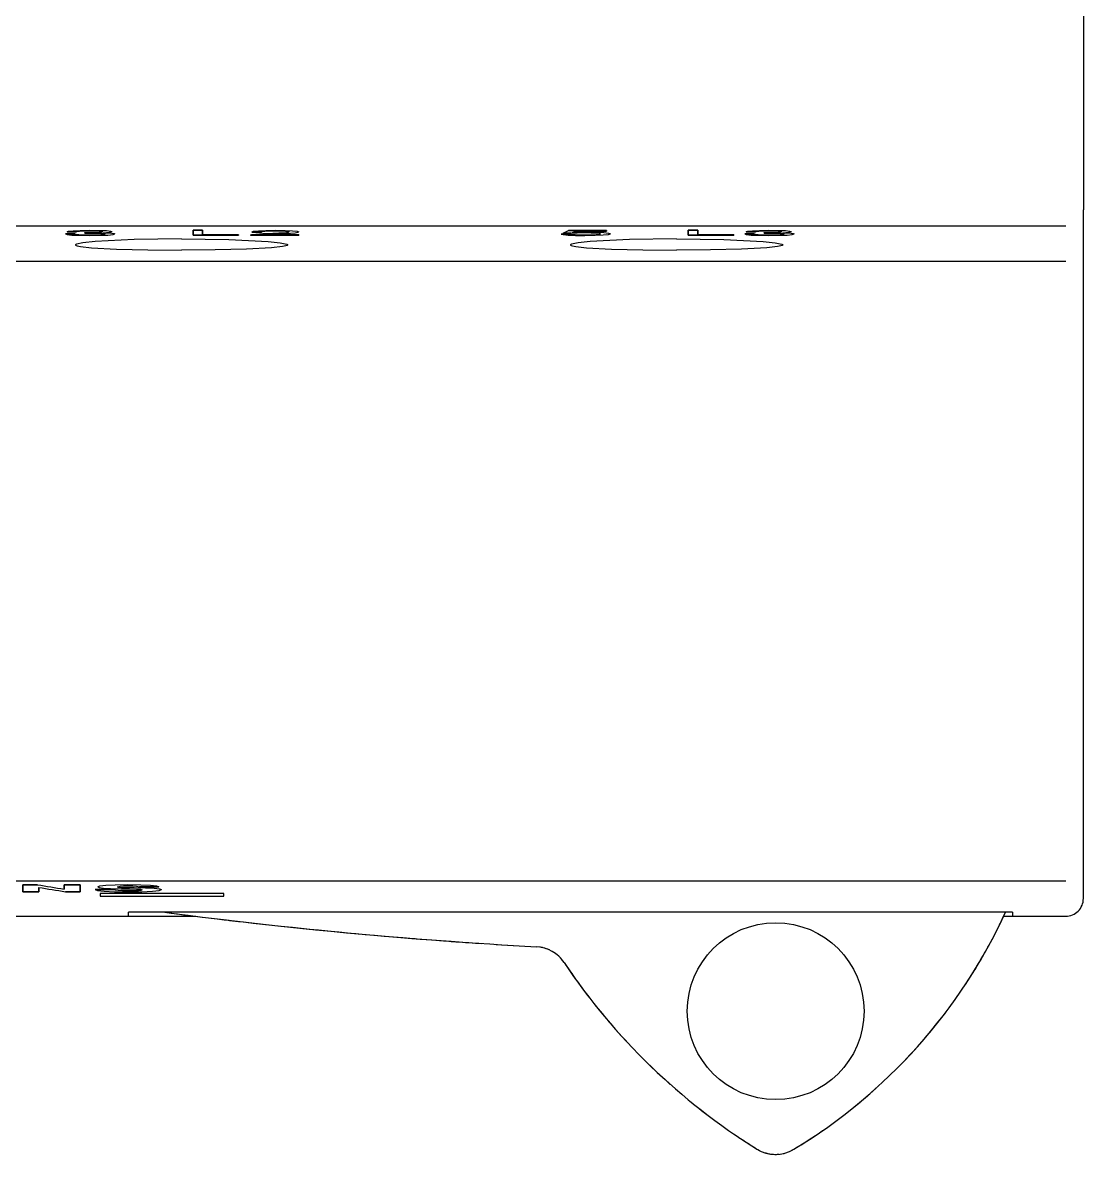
# Model space of a CAD drawing. Extents: x 72 to 370, y -12 to 333.
# Drawn here: x 202.51 to 232.5, y -11.68 to 20.3 of the extents above; entities that cross this region are included whole.
import ezdxf

# ---------------------------------------------------------------- set-up
doc = ezdxf.new("R2010")
doc.units = 0
doc.layers.get('0').update_dxf_attribs({"linetype": 'CONTINUOUS'})

msp = doc.modelspace()

# ---------------------------------------------------------------- linework, layer by layer
at = {"color": 7, "ltscale": 0.150931}
msp.add_line((232.5, 21.047958), (232.5, 15.010712), dxfattribs=at)
at = {"color": 7, "ltscale": 0.023927}
msp.add_line((232.5, 14.053627), (232.5, 15.010712), dxfattribs=at)
at = {"color": 7}
for p, q in [((232, 14.547638), (188, 14.547638)), ((232, 13.547604), (188, 13.547604)), ((188, -3.952446), (232, -3.952446)), ((230.5, -4.84111), (205.5, -4.84111))]:
    msp.add_line(p, q, dxfattribs=at)
at = {"color": 7, "ltscale": 0.001183}
msp.add_line((203.76474, 14.386208), (203.807953, 14.405533), dxfattribs=at)
msp.add_line((203.76474, 14.386208), (203.807953, 14.405533), dxfattribs=at)
at = {"color": 7, "ltscale": 0.003263}
msp.add_line((203.807953, 14.405533), (203.937653, 14.420216), dxfattribs=at)
msp.add_line((203.807953, 14.405533), (203.937653, 14.420216), dxfattribs=at)
at = {"color": 7, "ltscale": 0.004977}
for p, q in [((203.937653, 14.420216), (204.136505, 14.429512)), ((203.937653, 14.420216), (204.136505, 14.429512)), ((223.142242, 14.420216), (223.341095, 14.429512)), ((223.142242, 14.420216), (223.341095, 14.429512))]:
    msp.add_line(p, q, dxfattribs=at)
at = {"color": 7, "ltscale": 0.000665}
msp.add_line((204.02121, 14.384762), (204.044281, 14.398026), dxfattribs=at)
msp.add_line((204.02121, 14.384762), (204.044281, 14.398026), dxfattribs=at)
at = {"color": 7, "ltscale": 0.001889}
for p, q in [((204.044281, 14.398026), (204.119232, 14.407619)), ((204.044281, 14.398026), (204.119232, 14.407619)), ((223.248871, 14.398026), (223.323822, 14.407619)), ((223.248871, 14.398026), (223.323822, 14.407619))]:
    msp.add_line(p, q, dxfattribs=at)
at = {"color": 7, "ltscale": 0.003029}
for p, q in [((204.119232, 14.407619), (204.240265, 14.413486)), ((204.119232, 14.407619), (204.240265, 14.413486)), ((223.323822, 14.407619), (223.444855, 14.413486)), ((223.323822, 14.407619), (223.444855, 14.413486))]:
    msp.add_line(p, q, dxfattribs=at)
at = {"color": 7, "ltscale": 0.006484}
msp.add_line((204.136505, 14.429512), (204.395844, 14.432903), dxfattribs=at)
msp.add_line((204.136505, 14.429512), (204.395844, 14.432903), dxfattribs=at)
at = {"color": 7, "ltscale": 0.00425}
msp.add_line((204.240265, 14.413486), (204.410248, 14.415588), dxfattribs=at)
msp.add_line((204.240265, 14.413486), (204.410248, 14.415588), dxfattribs=at)
at = {"color": 7, "ltscale": 0.006917}
msp.add_line((204.395844, 14.432903), (204.672516, 14.430149), dxfattribs=at)
msp.add_line((204.395844, 14.432903), (204.672516, 14.430149), dxfattribs=at)
at = {"color": 7, "ltscale": 0.003748}
msp.add_line((204.410248, 14.415588), (204.56015, 14.41391), dxfattribs=at)
msp.add_line((204.410248, 14.415588), (204.56015, 14.41391), dxfattribs=at)
at = {"color": 7, "ltscale": 0.00274}
for p, q in [((204.56015, 14.41391), (204.669647, 14.409504)), ((204.56015, 14.41391), (204.669647, 14.409504)), ((223.76474, 14.413906), (223.874237, 14.409504)), ((223.76474, 14.413906), (223.874237, 14.409504))]:
    msp.add_line(p, q, dxfattribs=at)
at = {"color": 7, "ltscale": 0.001667}
for p, q in [((204.669647, 14.409504), (204.735931, 14.402397)), ((204.669647, 14.409504), (204.735931, 14.402397)), ((223.874237, 14.409504), (223.940521, 14.402397)), ((223.874237, 14.409504), (223.940521, 14.402397))]:
    msp.add_line(p, q, dxfattribs=at)
at = {"color": 7, "ltscale": 0.005047}
msp.add_line((204.672516, 14.430149), (204.874237, 14.422325), dxfattribs=at)
msp.add_line((204.672516, 14.430149), (204.874237, 14.422325), dxfattribs=at)
at = {"color": 7, "ltscale": 0.000691}
for p, q in [((204.735931, 14.402397), (204.761871, 14.392834)), ((204.735931, 14.402397), (204.761871, 14.392834)), ((223.940521, 14.402397), (223.966461, 14.392834)), ((223.940521, 14.402397), (223.966461, 14.392834))]:
    msp.add_line(p, q, dxfattribs=at)
at = {"color": 7, "ltscale": 0.000696}
for p, q in [((204.735931, 14.382698), (204.761871, 14.392834)), ((204.735931, 14.382698), (204.761871, 14.392834)), ((223.940521, 14.382698), (223.966461, 14.392834)), ((223.940521, 14.382698), (223.966461, 14.392834))]:
    msp.add_line(p, q, dxfattribs=at)
at = {"color": 7, "ltscale": 0.003115}
msp.add_line((204.874237, 14.422325), (204.998199, 14.409924), dxfattribs=at)
msp.add_line((204.874237, 14.422325), (204.998199, 14.409924), dxfattribs=at)
at = {"color": 7, "ltscale": 0.001716}
for p, q in [((204.975128, 14.375908), (205.041412, 14.393661)), ((204.975128, 14.375908), (205.041412, 14.393661)), ((224.179718, 14.375908), (224.246002, 14.393661)), ((224.179718, 14.375908), (224.246002, 14.393661))]:
    msp.add_line(p, q, dxfattribs=at)
at = {"color": 7, "ltscale": 0.001154}
for p, q in [((204.998199, 14.409924), (205.041412, 14.393661)), ((204.998199, 14.409924), (205.041412, 14.393661)), ((224.202789, 14.409924), (224.246002, 14.393661)), ((224.202789, 14.409924), (224.246002, 14.393661))]:
    msp.add_line(p, q, dxfattribs=at)
at = {"color": 7, "ltscale": 0.006628}
for p, q in [((207.594696, 14.431843), (207.329559, 14.431843)), ((207.329559, 14.431843), (207.594696, 14.431843)), ((221.594696, 14.431843), (221.329559, 14.431843)), ((221.329559, 14.431843), (221.594696, 14.431843)), ((223.188385, 14.333733), (222.923248, 14.333733)), ((222.923248, 14.333733), (223.188385, 14.333733))]:
    msp.add_line(p, q, dxfattribs=at)
at = {"color": 7, "ltscale": 0.003529}
for p, q in [((207.329559, 14.431843), (207.329559, 14.290691)), ((207.329559, 14.290691), (207.329559, 14.431843)), ((221.329559, 14.431843), (221.329559, 14.290691)), ((221.329559, 14.290691), (221.329559, 14.431843)), ((204.269073, 14.354687), (204.410248, 14.355091)), ((204.269073, 14.354687), (204.410248, 14.355091))]:
    msp.add_line(p, q, dxfattribs=at)
at = {"color": 7, "ltscale": 0.003118}
for p, q in [((207.594696, 14.307137), (207.594696, 14.431843)), ((207.594696, 14.431843), (207.594696, 14.307137)), ((221.594696, 14.307137), (221.594696, 14.431843)), ((221.594696, 14.431843), (221.594696, 14.307137))]:
    msp.add_line(p, q, dxfattribs=at)
at = {"color": 7, "ltscale": 0.001263}
msp.add_line((208.992401, 14.38311), (209.038544, 14.403652), dxfattribs=at)
msp.add_line((208.992401, 14.38311), (209.038544, 14.403652), dxfattribs=at)
at = {"color": 7, "ltscale": 0.003409}
msp.add_line((209.038544, 14.403652), (209.173981, 14.419373), dxfattribs=at)
msp.add_line((209.038544, 14.403652), (209.173981, 14.419373), dxfattribs=at)
at = {"color": 7, "ltscale": 0.005266}
msp.add_line((209.173981, 14.419373), (209.384369, 14.429302), dxfattribs=at)
msp.add_line((209.173981, 14.419373), (209.384369, 14.429302), dxfattribs=at)
at = {"color": 7, "ltscale": 0.000738}
msp.add_line((209.254669, 14.381874), (209.280609, 14.395947), dxfattribs=at)
msp.add_line((209.254669, 14.381874), (209.280609, 14.395947), dxfattribs=at)
at = {"color": 7, "ltscale": 0.001963}
msp.add_line((209.280609, 14.395947), (209.358429, 14.406368), dxfattribs=at)
msp.add_line((209.280609, 14.395947), (209.358429, 14.406368), dxfattribs=at)
at = {"color": 7, "ltscale": 0.003102}
msp.add_line((209.358429, 14.406368), (209.48233, 14.413071), dxfattribs=at)
msp.add_line((209.358429, 14.406368), (209.48233, 14.413071), dxfattribs=at)
at = {"color": 7, "ltscale": 0.006916}
for p, q in [((209.384369, 14.429302), (209.66098, 14.432903)), ((209.384369, 14.429302), (209.66098, 14.432903)), ((223.600494, 14.432903), (223.877106, 14.430149)), ((223.600494, 14.432903), (223.877106, 14.430149))]:
    msp.add_line(p, q, dxfattribs=at)
at = {"color": 7, "ltscale": 0.004107}
msp.add_line((209.48233, 14.413071), (209.646576, 14.415379), dxfattribs=at)
msp.add_line((209.48233, 14.413071), (209.646576, 14.415379), dxfattribs=at)
at = {"color": 7, "ltscale": 0.00418}
msp.add_line((209.646576, 14.415379), (209.813751, 14.41328), dxfattribs=at)
msp.add_line((209.646576, 14.415379), (209.813751, 14.41328), dxfattribs=at)
at = {"color": 7, "ltscale": 0.006701}
msp.add_line((209.66098, 14.432903), (209.928986, 14.429726), dxfattribs=at)
msp.add_line((209.66098, 14.432903), (209.928986, 14.429726), dxfattribs=at)
at = {"color": 7, "ltscale": 0.0031}
msp.add_line((209.813751, 14.41328), (209.937653, 14.408039), dxfattribs=at)
msp.add_line((209.813751, 14.41328), (209.937653, 14.408039), dxfattribs=at)
at = {"color": 7, "ltscale": 0.005193}
msp.add_line((209.928986, 14.429726), (210.136505, 14.420853), dxfattribs=at)
msp.add_line((209.928986, 14.429726), (210.136505, 14.420853), dxfattribs=at)
at = {"color": 7, "ltscale": 0.002027}
for p, q in [((209.937653, 14.408039), (210.018341, 14.399899)), ((209.937653, 14.408039), (210.018341, 14.399899)), ((204.727264, 14.348412), (204.807953, 14.340553)), ((204.727264, 14.348412), (204.807953, 14.340553)), ((223.931915, 14.348412), (224.012604, 14.340553)), ((223.931915, 14.348412), (224.012604, 14.340553))]:
    msp.add_line(p, q, dxfattribs=at)
at = {"color": 7, "ltscale": 0.000764}
for p, q in [((210.018341, 14.399899), (210.04715, 14.389725)), ((210.018341, 14.399899), (210.04715, 14.389725)), ((204.807953, 14.340553), (204.836761, 14.330334)), ((204.807953, 14.340553), (204.836761, 14.330334)), ((224.012604, 14.340553), (224.041412, 14.330334)), ((224.012604, 14.340553), (224.041412, 14.330334))]:
    msp.add_line(p, q, dxfattribs=at)
at = {"color": 7, "ltscale": 0.003404}
for p, q in [((210.136505, 14.420853), (210.271942, 14.406994)), ((210.136505, 14.420853), (210.271942, 14.406994)), ((203.76474, 14.313251), (203.900177, 14.299088)), ((203.76474, 14.313251), (203.900177, 14.299088))]:
    msp.add_line(p, q, dxfattribs=at)
at = {"color": 7, "ltscale": 0.001301}
msp.add_line((210.271942, 14.406994), (210.320953, 14.389519), dxfattribs=at)
msp.add_line((210.271942, 14.406994), (210.320953, 14.389519), dxfattribs=at)
at = {"color": 7, "ltscale": 0.004397}
msp.add_line((217.787811, 14.352455), (217.94632, 14.428665), dxfattribs=at)
msp.add_line((217.787811, 14.352455), (217.94632, 14.428665), dxfattribs=at)
at = {"color": 7, "ltscale": 0.026729}
for p, q in [((219.015472, 14.428665), (217.94632, 14.428665)), ((217.94632, 14.428665), (219.015472, 14.428665))]:
    msp.add_line(p, q, dxfattribs=at)
at = {"color": 7, "ltscale": 0.002238}
msp.add_line((218.058685, 14.372627), (218.139374, 14.411392), dxfattribs=at)
msp.add_line((218.058685, 14.372627), (218.139374, 14.411392), dxfattribs=at)
at = {"color": 7, "ltscale": 0.021902}
for p, q in [((218.139374, 14.411392), (219.015472, 14.411392)), ((219.015472, 14.411392), (218.139374, 14.411392))]:
    msp.add_line(p, q, dxfattribs=at)
at = {"color": 7, "ltscale": 0.000432}
for p, q in [((219.015472, 14.411392), (219.015472, 14.428665)), ((219.015472, 14.428665), (219.015472, 14.411392))]:
    msp.add_line(p, q, dxfattribs=at)
at = {"color": 7, "ltscale": 0.001185}
for p, q in [((222.96933, 14.386208), (223.012604, 14.405533)), ((222.96933, 14.386208), (223.012604, 14.405533)), ((223.296097, -11.545685), (223.337662, -11.568451)), ((224.244263, -11.574127), (224.286102, -11.55188))]:
    msp.add_line(p, q, dxfattribs=at)
at = {"color": 7, "ltscale": 0.003262}
msp.add_line((223.012604, 14.405533), (223.142242, 14.420216), dxfattribs=at)
msp.add_line((223.012604, 14.405533), (223.142242, 14.420216), dxfattribs=at)
at = {"color": 7, "ltscale": 0.000664}
msp.add_line((223.225861, 14.384762), (223.248871, 14.398026), dxfattribs=at)
msp.add_line((223.225861, 14.384762), (223.248871, 14.398026), dxfattribs=at)
at = {"color": 7, "ltscale": 0.006486}
msp.add_line((223.341095, 14.429512), (223.600494, 14.432903), dxfattribs=at)
msp.add_line((223.341095, 14.429512), (223.600494, 14.432903), dxfattribs=at)
at = {"color": 7, "ltscale": 0.004251}
msp.add_line((223.444855, 14.413486), (223.614899, 14.415588), dxfattribs=at)
msp.add_line((223.444855, 14.413486), (223.614899, 14.415588), dxfattribs=at)
at = {"color": 7, "ltscale": 0.003746}
msp.add_line((223.614899, 14.415588), (223.76474, 14.413906), dxfattribs=at)
msp.add_line((223.614899, 14.415588), (223.76474, 14.413906), dxfattribs=at)
at = {"color": 7, "ltscale": 0.005048}
msp.add_line((223.877106, 14.430149), (224.078888, 14.422325), dxfattribs=at)
msp.add_line((223.877106, 14.430149), (224.078888, 14.422325), dxfattribs=at)
at = {"color": 7, "ltscale": 0.003113}
msp.add_line((224.078888, 14.422325), (224.202789, 14.409924), dxfattribs=at)
msp.add_line((224.078888, 14.422325), (224.202789, 14.409924), dxfattribs=at)
at = {"color": 7, "ltscale": 0.006627}
for p, q in [((203.983734, 14.333733), (203.718658, 14.333733)), ((203.718658, 14.333733), (203.983734, 14.333733))]:
    msp.add_line(p, q, dxfattribs=at)
at = {"color": 7, "ltscale": 3.5e-05}
for p, q in [((203.718658, 14.333733), (203.718658, 14.332333)), ((203.718658, 14.332333), (203.718658, 14.333733)), ((222.923248, 14.333733), (222.923248, 14.332333)), ((222.923248, 14.332333), (222.923248, 14.333733))]:
    msp.add_line(p, q, dxfattribs=at)
at = {"color": 7, "ltscale": 0.001247}
for p, q in [((203.718658, 14.332333), (203.76474, 14.313251)), ((203.718658, 14.332333), (203.76474, 14.313251)), ((222.923248, 14.332333), (222.96933, 14.313251)), ((222.923248, 14.332333), (222.96933, 14.313251))]:
    msp.add_line(p, q, dxfattribs=at)
at = {"color": 7, "ltscale": 3.6e-05}
for p, q in [((203.76474, 14.386208), (203.76474, 14.384762)), ((203.76474, 14.384762), (203.76474, 14.386208)), ((222.96933, 14.386208), (222.96933, 14.384762)), ((222.96933, 14.384762), (222.96933, 14.386208))]:
    msp.add_line(p, q, dxfattribs=at)
at = {"color": 7, "ltscale": 0.006412}
for p, q in [((203.76474, 14.384762), (204.02121, 14.384762)), ((204.02121, 14.384762), (203.76474, 14.384762))]:
    msp.add_line(p, q, dxfattribs=at)
at = {"color": 7, "ltscale": 0.005336}
for p, q in [((203.900177, 14.299088), (204.113434, 14.290108)), ((203.900177, 14.299088), (204.113434, 14.290108)), ((223.104828, 14.299088), (223.318085, 14.290108)), ((223.104828, 14.299088), (223.318085, 14.290108))]:
    msp.add_line(p, q, dxfattribs=at)
at = {"color": 7, "ltscale": 0.000859}
msp.add_line((203.983734, 14.333733), (204.015472, 14.32058), dxfattribs=at)
msp.add_line((203.983734, 14.333733), (204.015472, 14.32058), dxfattribs=at)
at = {"color": 7, "ltscale": 0.002102}
for p, q in [((204.015472, 14.32058), (204.09903, 14.311077)), ((204.015472, 14.32058), (204.09903, 14.311077)), ((223.220062, 14.32058), (223.303619, 14.311077)), ((223.220062, 14.32058), (223.303619, 14.311077))]:
    msp.add_line(p, q, dxfattribs=at)
at = {"color": 7, "ltscale": 0.003317}
for p, q in [((204.09903, 14.311077), (204.231598, 14.305168)), ((204.09903, 14.311077), (204.231598, 14.305168)), ((204.588959, 14.304974), (204.721527, 14.310287)), ((204.588959, 14.304974), (204.721527, 14.310287)), ((223.303619, 14.311077), (223.436188, 14.305168)), ((223.303619, 14.311077), (223.436188, 14.305168)), ((223.793549, 14.304974), (223.926117, 14.310287)), ((223.793549, 14.304974), (223.926117, 14.310287))]:
    msp.add_line(p, q, dxfattribs=at)
at = {"color": 7, "ltscale": 0.007061}
for p, q in [((204.113434, 14.290108), (204.395844, 14.2868)), ((204.113434, 14.290108), (204.395844, 14.2868)), ((223.318085, 14.290108), (223.600494, 14.2868)), ((223.318085, 14.290108), (223.600494, 14.2868))]:
    msp.add_line(p, q, dxfattribs=at)
at = {"color": 7, "ltscale": 0.00454}
for p, q in [((204.231598, 14.305168), (204.413177, 14.303204)), ((204.231598, 14.305168), (204.413177, 14.303204)), ((204.410248, 14.355091), (204.591827, 14.353268)), ((204.410248, 14.355091), (204.591827, 14.353268)), ((223.436188, 14.305168), (223.617767, 14.303204)), ((223.436188, 14.305168), (223.617767, 14.303204))]:
    msp.add_line(p, q, dxfattribs=at)
at = {"color": 7, "ltscale": 0.002809}
msp.add_line((204.269073, 14.370781), (204.381439, 14.370579), dxfattribs=at)
msp.add_line((204.269073, 14.370781), (204.381439, 14.370579), dxfattribs=at)
at = {"color": 7, "ltscale": 0.000402}
for p, q in [((204.269073, 14.370781), (204.269073, 14.354687)), ((204.269073, 14.354687), (204.269073, 14.370781)), ((223.473663, 14.370781), (223.473663, 14.354687)), ((223.473663, 14.354687), (223.473663, 14.370781))]:
    msp.add_line(p, q, dxfattribs=at)
at = {"color": 7, "ltscale": 0.004108}
msp.add_line((204.381439, 14.370579), (204.545746, 14.371807), dxfattribs=at)
msp.add_line((204.381439, 14.370579), (204.545746, 14.371807), dxfattribs=at)
at = {"color": 7, "ltscale": 0.007494}
msp.add_line((204.395844, 14.2868), (204.695587, 14.290108), dxfattribs=at)
msp.add_line((204.395844, 14.2868), (204.695587, 14.290108), dxfattribs=at)
at = {"color": 7, "ltscale": 0.004395}
for p, q in [((204.413177, 14.303204), (204.588959, 14.304974)), ((204.413177, 14.303204), (204.588959, 14.304974)), ((223.617767, 14.303204), (223.793549, 14.304974)), ((223.617767, 14.303204), (223.793549, 14.304974))]:
    msp.add_line(p, q, dxfattribs=at)
at = {"color": 7, "ltscale": 0.003028}
for p, q in [((204.545746, 14.371807), (204.666779, 14.375908)), ((204.545746, 14.371807), (204.666779, 14.375908)), ((223.750336, 14.371807), (223.871368, 14.375908)), ((223.750336, 14.371807), (223.871368, 14.375908))]:
    msp.add_line(p, q, dxfattribs=at)
at = {"color": 7, "ltscale": 0.003388}
msp.add_line((204.591827, 14.353268), (204.727264, 14.348412), dxfattribs=at)
msp.add_line((204.591827, 14.353268), (204.727264, 14.348412), dxfattribs=at)
at = {"color": 7, "ltscale": 0.001737}
for p, q in [((204.666779, 14.375908), (204.735931, 14.382698)), ((204.666779, 14.375908), (204.735931, 14.382698)), ((223.871368, 14.375908), (223.940521, 14.382698)), ((223.871368, 14.375908), (223.940521, 14.382698))]:
    msp.add_line(p, q, dxfattribs=at)
at = {"color": 7, "ltscale": 0.005624}
for p, q in [((204.695587, 14.290108), (204.92038, 14.298695)), ((204.695587, 14.290108), (204.92038, 14.298695)), ((223.900177, 14.290108), (224.124969, 14.298695)), ((223.900177, 14.290108), (224.124969, 14.298695))]:
    msp.add_line(p, q, dxfattribs=at)
at = {"color": 7, "ltscale": 0.0021}
for p, q in [((204.721527, 14.310287), (204.805084, 14.318794)), ((204.721527, 14.310287), (204.805084, 14.318794)), ((223.926117, 14.310287), (224.009674, 14.31879)), ((223.926117, 14.310287), (224.009674, 14.31879))]:
    msp.add_line(p, q, dxfattribs=at)
at = {"color": 7, "ltscale": 0.004691}
for p, q in [((204.787811, 14.364857), (204.975128, 14.375908)), ((204.787811, 14.364857), (204.975128, 14.375908)), ((223.992401, 14.364857), (224.179718, 14.375908)), ((223.992401, 14.364857), (224.179718, 14.375908))]:
    msp.add_line(p, q, dxfattribs=at)
at = {"color": 7, "ltscale": 0.00346}
for p, q in [((204.787811, 14.364857), (204.926117, 14.359356)), ((204.787811, 14.364857), (204.926117, 14.359356)), ((223.992401, 14.364857), (224.130707, 14.359356)), ((223.992401, 14.364857), (224.130707, 14.359356))]:
    msp.add_line(p, q, dxfattribs=at)
at = {"color": 7, "ltscale": 0.000843}
msp.add_line((204.805084, 14.318794), (204.836761, 14.330334), dxfattribs=at)
msp.add_line((204.805084, 14.318794), (204.836761, 14.330334), dxfattribs=at)
at = {"color": 7, "ltscale": 0.003619}
for p, q in [((204.92038, 14.298695), (205.064484, 14.312458)), ((204.92038, 14.298695), (205.064484, 14.312458)), ((224.124969, 14.298695), (224.269073, 14.312458)), ((224.124969, 14.298695), (224.269073, 14.312458))]:
    msp.add_line(p, q, dxfattribs=at)
at = {"color": 7, "ltscale": 0.002601}
for p, q in [((204.926117, 14.359356), (205.029877, 14.351849)), ((204.926117, 14.359356), (205.029877, 14.351849)), ((209.295013, 14.316811), (209.398773, 14.324551)), ((209.295013, 14.316811), (209.398773, 14.324551)), ((224.130707, 14.359356), (224.234467, 14.351849)), ((224.130707, 14.359356), (224.234467, 14.351849))]:
    msp.add_line(p, q, dxfattribs=at)
at = {"color": 7, "ltscale": 0.001604}
for p, q in [((205.029877, 14.351849), (205.093292, 14.342163)), ((205.029877, 14.351849), (205.093292, 14.342163)), ((224.234467, 14.351849), (224.297882, 14.342163)), ((224.234467, 14.351849), (224.297882, 14.342163))]:
    msp.add_line(p, q, dxfattribs=at)
at = {"color": 7, "ltscale": 0.00137}
msp.add_line((205.064484, 14.312458), (205.116302, 14.330334), dxfattribs=at)
msp.add_line((205.064484, 14.312458), (205.116302, 14.330334), dxfattribs=at)
at = {"color": 7, "ltscale": 0.000647}
msp.add_line((205.093292, 14.342163), (205.116302, 14.330334), dxfattribs=at)
msp.add_line((205.093292, 14.342163), (205.116302, 14.330334), dxfattribs=at)
at = {"color": 7, "ltscale": 0.032133}
for p, q in [((207.329559, 14.290691), (208.614899, 14.290691)), ((208.614899, 14.290691), (207.329559, 14.290691)), ((221.329559, 14.290691), (222.614899, 14.290691)), ((222.614899, 14.290691), (221.329559, 14.290691))]:
    msp.add_line(p, q, dxfattribs=at)
at = {"color": 7, "ltscale": 0.025505}
for p, q in [((208.614899, 14.307137), (207.594696, 14.307137)), ((207.594696, 14.307137), (208.614899, 14.307137)), ((222.614899, 14.307137), (221.594696, 14.307137)), ((221.594696, 14.307137), (222.614899, 14.307137))]:
    msp.add_line(p, q, dxfattribs=at)
at = {"color": 7, "ltscale": 0.000411}
for p, q in [((208.614899, 14.290691), (208.614899, 14.307137)), ((208.614899, 14.307137), (208.614899, 14.290691)), ((222.614899, 14.290691), (222.614899, 14.307137)), ((222.614899, 14.307137), (222.614899, 14.290691))]:
    msp.add_line(p, q, dxfattribs=at)
at = {"color": 7, "ltscale": 0.001058}
msp.add_line((208.94632, 14.291275), (208.983734, 14.311077), dxfattribs=at)
msp.add_line((208.94632, 14.291275), (208.983734, 14.311077), dxfattribs=at)
at = {"color": 7, "ltscale": 0.034366}
for p, q in [((208.94632, 14.290691), (210.320953, 14.290691)), ((210.320953, 14.290691), (208.94632, 14.290691))]:
    msp.add_line(p, q, dxfattribs=at)
at = {"color": 7, "ltscale": 0.002981}
msp.add_line((208.983734, 14.311077), (209.101898, 14.326942), dxfattribs=at)
msp.add_line((208.983734, 14.311077), (209.101898, 14.326942), dxfattribs=at)
at = {"color": 7, "ltscale": 7.2e-05}
for p, q in [((208.992401, 14.38311), (208.992401, 14.380226)), ((208.992401, 14.380226), (208.992401, 14.38311))]:
    msp.add_line(p, q, dxfattribs=at)
at = {"color": 7, "ltscale": 0.006557}
for p, q in [((208.992401, 14.380226), (209.254669, 14.380226)), ((209.254669, 14.380226), (208.992401, 14.380226))]:
    msp.add_line(p, q, dxfattribs=at)
at = {"color": 7, "ltscale": 0.004982}
msp.add_line((209.101898, 14.326942), (209.300751, 14.340153), dxfattribs=at)
msp.add_line((209.101898, 14.326942), (209.300751, 14.340153), dxfattribs=at)
at = {"color": 7, "ltscale": 0.001531}
msp.add_line((209.234467, 14.307529), (209.295013, 14.316811), dxfattribs=at)
msp.add_line((209.234467, 14.307529), (209.295013, 14.316811), dxfattribs=at)
at = {"color": 7, "ltscale": 0.027162}
for p, q in [((210.320953, 14.307529), (209.234467, 14.307529)), ((209.234467, 14.307529), (210.320953, 14.307529))]:
    msp.add_line(p, q, dxfattribs=at)
at = {"color": 7, "ltscale": 4.1e-05}
for p, q in [((209.254669, 14.380226), (209.254669, 14.381874)), ((209.254669, 14.381874), (209.254669, 14.380226))]:
    msp.add_line(p, q, dxfattribs=at)
at = {"color": 7, "ltscale": 0.007067}
msp.add_line((209.300751, 14.340153), (209.58316, 14.352661), dxfattribs=at)
msp.add_line((209.300751, 14.340153), (209.58316, 14.352661), dxfattribs=at)
at = {"color": 7, "ltscale": 0.008005}
msp.add_line((209.398773, 14.324551), (209.718658, 14.338745), dxfattribs=at)
msp.add_line((209.398773, 14.324551), (209.718658, 14.338745), dxfattribs=at)
at = {"color": 7, "ltscale": 0.004254}
msp.add_line((209.58316, 14.352661), (209.753204, 14.359154), dxfattribs=at)
msp.add_line((209.58316, 14.352661), (209.753204, 14.359154), dxfattribs=at)
at = {"color": 7, "ltscale": 0.004252}
msp.add_line((209.718658, 14.338745), (209.888641, 14.34478), dxfattribs=at)
msp.add_line((209.718658, 14.338745), (209.888641, 14.34478), dxfattribs=at)
at = {"color": 7, "ltscale": 0.003174}
msp.add_line((209.753204, 14.359154), (209.880035, 14.365265), dxfattribs=at)
msp.add_line((209.753204, 14.359154), (209.880035, 14.365265), dxfattribs=at)
at = {"color": 7, "ltscale": 0.002312}
msp.add_line((209.880035, 14.365265), (209.97226, 14.372215), dxfattribs=at)
msp.add_line((209.880035, 14.365265), (209.97226, 14.372215), dxfattribs=at)
at = {"color": 7, "ltscale": 0.004761}
msp.add_line((209.888641, 14.34478), (210.078888, 14.35347), dxfattribs=at)
msp.add_line((209.888641, 14.34478), (210.078888, 14.35347), dxfattribs=at)
at = {"color": 7, "ltscale": 0.001383}
msp.add_line((209.97226, 14.372215), (210.027008, 14.380226), dxfattribs=at)
msp.add_line((209.97226, 14.372215), (210.027008, 14.380226), dxfattribs=at)
at = {"color": 7, "ltscale": 0.000557}
msp.add_line((210.027008, 14.380226), (210.04715, 14.389725), dxfattribs=at)
msp.add_line((210.027008, 14.380226), (210.04715, 14.389725), dxfattribs=at)
at = {"color": 7, "ltscale": 0.003395}
msp.add_line((210.078888, 14.35347), (210.214325, 14.363632), dxfattribs=at)
msp.add_line((210.078888, 14.35347), (210.214325, 14.363632), dxfattribs=at)
at = {"color": 7, "ltscale": 0.001969}
msp.add_line((210.214325, 14.363632), (210.292145, 14.375706), dxfattribs=at)
msp.add_line((210.214325, 14.363632), (210.292145, 14.375706), dxfattribs=at)
at = {"color": 7, "ltscale": 0.000799}
msp.add_line((210.292145, 14.375706), (210.320953, 14.389519), dxfattribs=at)
msp.add_line((210.292145, 14.375706), (210.320953, 14.389519), dxfattribs=at)
at = {"color": 7, "ltscale": 0.000421}
for p, q in [((210.320953, 14.290691), (210.320953, 14.307529)), ((210.320953, 14.307529), (210.320953, 14.290691))]:
    msp.add_line(p, q, dxfattribs=at)
at = {"color": 7, "ltscale": 0.006702}
for p, q in [((217.998199, 14.326344), (217.730133, 14.326344)), ((217.730133, 14.326344), (217.998199, 14.326344))]:
    msp.add_line(p, q, dxfattribs=at)
at = {"color": 7, "ltscale": 0.001637}
msp.add_line((217.730133, 14.326344), (217.793549, 14.310093), dxfattribs=at)
msp.add_line((217.730133, 14.326344), (217.793549, 14.310093), dxfattribs=at)
at = {"color": 7, "ltscale": 0.005763}
for p, q in [((217.787811, 14.352455), (218.018341, 14.352455)), ((218.018341, 14.352455), (217.787811, 14.352455))]:
    msp.add_line(p, q, dxfattribs=at)
at = {"color": 7, "ltscale": 0.003545}
msp.add_line((217.793549, 14.310093), (217.934784, 14.29752), dxfattribs=at)
msp.add_line((217.793549, 14.310093), (217.934784, 14.29752), dxfattribs=at)
at = {"color": 7, "ltscale": 0.00519}
msp.add_line((217.934784, 14.29752), (218.142242, 14.289719), dxfattribs=at)
msp.add_line((217.934784, 14.29752), (218.142242, 14.289719), dxfattribs=at)
at = {"color": 7, "ltscale": 0.001107}
msp.add_line((217.998199, 14.326344), (218.041412, 14.316612), dxfattribs=at)
msp.add_line((217.998199, 14.326344), (218.041412, 14.316612), dxfattribs=at)
at = {"color": 7, "ltscale": 0.004186}
msp.add_line((218.018341, 14.352455), (218.185516, 14.362003), dxfattribs=at)
msp.add_line((218.018341, 14.352455), (218.185516, 14.362003), dxfattribs=at)
at = {"color": 7, "ltscale": 0.002168}
msp.add_line((218.041412, 14.316612), (218.127838, 14.309498), dxfattribs=at)
msp.add_line((218.041412, 14.316612), (218.127838, 14.309498), dxfattribs=at)
at = {"color": 7, "ltscale": 0.004183}
msp.add_line((218.058685, 14.372627), (218.225861, 14.379402), dxfattribs=at)
msp.add_line((218.058685, 14.372627), (218.225861, 14.379402), dxfattribs=at)
at = {"color": 7, "ltscale": 0.002956}
msp.add_line((218.127838, 14.309498), (218.246002, 14.304974), dxfattribs=at)
msp.add_line((218.127838, 14.309498), (218.246002, 14.304974), dxfattribs=at)
at = {"color": 7, "ltscale": 0.006629}
msp.add_line((218.142242, 14.289719), (218.407379, 14.2868), dxfattribs=at)
msp.add_line((218.142242, 14.289719), (218.407379, 14.2868), dxfattribs=at)
at = {"color": 7, "ltscale": 0.005332}
msp.add_line((218.185516, 14.362003), (218.398773, 14.365467), dxfattribs=at)
msp.add_line((218.185516, 14.362003), (218.398773, 14.365467), dxfattribs=at)
at = {"color": 7, "ltscale": 0.005403}
msp.add_line((218.225861, 14.379402), (218.441986, 14.381874), dxfattribs=at)
msp.add_line((218.225861, 14.379402), (218.441986, 14.381874), dxfattribs=at)
at = {"color": 7, "ltscale": 0.003819}
msp.add_line((218.246002, 14.304974), (218.398773, 14.303596), dxfattribs=at)
msp.add_line((218.246002, 14.304974), (218.398773, 14.303596), dxfattribs=at)
at = {"color": 7, "ltscale": 0.00461}
msp.add_line((218.398773, 14.365467), (218.58316, 14.363224), dxfattribs=at)
msp.add_line((218.398773, 14.365467), (218.58316, 14.363224), dxfattribs=at)
at = {"color": 7, "ltscale": 0.004538}
for p, q in [((218.398773, 14.303596), (218.580292, 14.305759)), ((218.398773, 14.303596), (218.580292, 14.305759)), ((223.614899, 14.355091), (223.796417, 14.353268)), ((223.614899, 14.355091), (223.796417, 14.353268))]:
    msp.add_line(p, q, dxfattribs=at)
at = {"color": 7, "ltscale": 0.007277}
msp.add_line((218.407379, 14.2868), (218.698456, 14.290302), dxfattribs=at)
msp.add_line((218.407379, 14.2868), (218.698456, 14.290302), dxfattribs=at)
at = {"color": 7, "ltscale": 0.006989}
msp.add_line((218.441986, 14.381874), (218.721527, 14.378376), dxfattribs=at)
msp.add_line((218.441986, 14.381874), (218.721527, 14.378376), dxfattribs=at)
at = {"color": 7, "ltscale": 0.003534}
msp.add_line((218.580292, 14.305759), (218.721527, 14.311867), dxfattribs=at)
msp.add_line((218.580292, 14.305759), (218.721527, 14.311867), dxfattribs=at)
at = {"color": 7, "ltscale": 0.003535}
msp.add_line((218.58316, 14.363224), (218.724396, 14.356716), dxfattribs=at)
msp.add_line((218.58316, 14.363224), (218.724396, 14.356716), dxfattribs=at)
at = {"color": 7, "ltscale": 0.005697}
msp.add_line((218.698456, 14.290302), (218.926117, 14.29987), dxfattribs=at)
msp.add_line((218.698456, 14.290302), (218.926117, 14.29987), dxfattribs=at)
at = {"color": 7, "ltscale": 0.005409}
msp.add_line((218.721527, 14.378376), (218.937653, 14.368736), dxfattribs=at)
msp.add_line((218.721527, 14.378376), (218.937653, 14.368736), dxfattribs=at)
at = {"color": 7, "ltscale": 0.002318}
msp.add_line((218.721527, 14.311867), (218.813751, 14.321571), dxfattribs=at)
msp.add_line((218.721527, 14.311867), (218.813751, 14.321571), dxfattribs=at)
at = {"color": 7, "ltscale": 0.002248}
msp.add_line((218.724396, 14.356716), (218.813751, 14.346798), dxfattribs=at)
msp.add_line((218.724396, 14.356716), (218.813751, 14.346798), dxfattribs=at)
at = {"color": 7, "ltscale": 0.000853}
msp.add_line((218.813751, 14.346798), (218.845428, 14.334133), dxfattribs=at)
msp.add_line((218.813751, 14.346798), (218.845428, 14.334133), dxfattribs=at)
at = {"color": 7, "ltscale": 0.000852}
msp.add_line((218.813751, 14.321571), (218.845428, 14.334133), dxfattribs=at)
msp.add_line((218.813751, 14.321571), (218.845428, 14.334133), dxfattribs=at)
at = {"color": 7, "ltscale": 0.003623}
msp.add_line((218.926117, 14.29987), (219.070221, 14.315228), dxfattribs=at)
msp.add_line((218.926117, 14.29987), (219.070221, 14.315228), dxfattribs=at)
at = {"color": 7, "ltscale": 0.003478}
msp.add_line((218.937653, 14.368736), (219.075958, 14.353874), dxfattribs=at)
msp.add_line((218.937653, 14.368736), (219.075958, 14.353874), dxfattribs=at)
at = {"color": 7, "ltscale": 0.001456}
msp.add_line((219.070221, 14.315228), (219.124969, 14.335136), dxfattribs=at)
msp.add_line((219.070221, 14.315228), (219.124969, 14.335136), dxfattribs=at)
at = {"color": 7, "ltscale": 0.001312}
msp.add_line((219.075958, 14.353874), (219.124969, 14.335136), dxfattribs=at)
msp.add_line((219.075958, 14.353874), (219.124969, 14.335136), dxfattribs=at)
at = {"color": 7, "ltscale": 0.006413}
for p, q in [((222.96933, 14.384762), (223.225861, 14.384762)), ((223.225861, 14.384762), (222.96933, 14.384762))]:
    msp.add_line(p, q, dxfattribs=at)
at = {"color": 7, "ltscale": 0.003406}
msp.add_line((222.96933, 14.313251), (223.104828, 14.299088), dxfattribs=at)
msp.add_line((222.96933, 14.313251), (223.104828, 14.299088), dxfattribs=at)
at = {"color": 7, "ltscale": 0.000857}
msp.add_line((223.188385, 14.333733), (223.220062, 14.32058), dxfattribs=at)
msp.add_line((223.188385, 14.333733), (223.220062, 14.32058), dxfattribs=at)
at = {"color": 7, "ltscale": 0.002811}
msp.add_line((223.473663, 14.370781), (223.58609, 14.370579), dxfattribs=at)
msp.add_line((223.473663, 14.370781), (223.58609, 14.370579), dxfattribs=at)
at = {"color": 7, "ltscale": 0.003531}
msp.add_line((223.473663, 14.354687), (223.614899, 14.355091), dxfattribs=at)
msp.add_line((223.473663, 14.354687), (223.614899, 14.355091), dxfattribs=at)
at = {"color": 7, "ltscale": 0.004106}
msp.add_line((223.58609, 14.370579), (223.750336, 14.371807), dxfattribs=at)
msp.add_line((223.58609, 14.370579), (223.750336, 14.371807), dxfattribs=at)
at = {"color": 7, "ltscale": 0.007493}
msp.add_line((223.600494, 14.2868), (223.900177, 14.290108), dxfattribs=at)
msp.add_line((223.600494, 14.2868), (223.900177, 14.290108), dxfattribs=at)
at = {"color": 7, "ltscale": 0.00339}
msp.add_line((223.796417, 14.353268), (223.931915, 14.348412), dxfattribs=at)
msp.add_line((223.796417, 14.353268), (223.931915, 14.348412), dxfattribs=at)
at = {"color": 7, "ltscale": 0.000844}
msp.add_line((224.009674, 14.31879), (224.041412, 14.330334), dxfattribs=at)
msp.add_line((224.009674, 14.31879), (224.041412, 14.330334), dxfattribs=at)
at = {"color": 7, "ltscale": 0.001372}
msp.add_line((224.269073, 14.312458), (224.320953, 14.330334), dxfattribs=at)
msp.add_line((224.269073, 14.312458), (224.320953, 14.330334), dxfattribs=at)
at = {"color": 7, "ltscale": 0.000648}
msp.add_line((224.297882, 14.342163), (224.320953, 14.330334), dxfattribs=at)
msp.add_line((224.297882, 14.342163), (224.320953, 14.330334), dxfattribs=at)
at = {"color": 7, "ltscale": 0.024998}
msp.add_line((232.5, 13.053703), (232.5, 14.053627), dxfattribs=at)
at = {"color": 7, "ltscale": 0.413697}
msp.add_line((232.5, -3.494171), (232.5, 13.053703), dxfattribs=at)
at = {"color": 7, "ltscale": 0.023946}
msp.add_line((232.5, -4.452019), (232.5, -3.494171), dxfattribs=at)
at = {"color": 7, "ltscale": 0.010357}
for p, q in [((202.927841, -4.060631), (202.51358, -4.060631)), ((202.51358, -4.060631), (202.927841, -4.060631)), ((203.716736, -4.258339), (204.131012, -4.258339)), ((204.131012, -4.258339), (203.716736, -4.258339))]:
    msp.add_line(p, q, dxfattribs=at)
at = {"color": 7, "ltscale": 0.004943}
for p, q in [((202.51358, -4.060631), (202.51358, -4.258339)), ((202.51358, -4.258339), (202.51358, -4.060631)), ((204.131012, -4.258339), (204.131012, -4.060631)), ((204.131012, -4.060631), (204.131012, -4.258339))]:
    msp.add_line(p, q, dxfattribs=at)
at = {"color": 7, "ltscale": 0.003011}
for p, q in [((202.963867, -4.258339), (202.963867, -4.137901)), ((202.963867, -4.137901), (202.963867, -4.258339))]:
    msp.add_line(p, q, dxfattribs=at)
at = {"color": 7, "ltscale": 0.011257}
for p, q in [((204.131012, -4.060631), (203.680725, -4.060631)), ((203.680725, -4.060631), (204.131012, -4.060631)), ((202.51358, -4.258339), (202.963867, -4.258339)), ((202.963867, -4.258339), (202.51358, -4.258339))]:
    msp.add_line(p, q, dxfattribs=at)
at = {"color": 7, "ltscale": 0.003171}
for p, q in [((203.680725, -4.060631), (203.680725, -4.187462)), ((203.680725, -4.187462), (203.680725, -4.060631))]:
    msp.add_line(p, q, dxfattribs=at)
at = {"color": 7, "ltscale": 0.001583}
msp.add_line((204.63533, -4.120453), (204.692963, -4.094223), dxfattribs=at)
msp.add_line((204.63533, -4.120453), (204.692963, -4.094223), dxfattribs=at)
at = {"color": 7, "ltscale": 0.001124}
msp.add_line((204.63533, -4.120453), (204.674957, -4.141663), dxfattribs=at)
msp.add_line((204.63533, -4.120453), (204.674957, -4.141663), dxfattribs=at)
at = {"color": 7, "ltscale": 0.002997}
msp.add_line((204.674957, -4.141663), (204.793823, -4.157173), dxfattribs=at)
msp.add_line((204.674957, -4.141663), (204.793823, -4.157173), dxfattribs=at)
at = {"color": 7, "ltscale": 0.004264}
msp.add_line((204.692963, -4.094223), (204.862274, -4.073601), dxfattribs=at)
msp.add_line((204.692963, -4.094223), (204.862274, -4.073601), dxfattribs=at)
at = {"color": 7, "ltscale": 0.005051}
msp.add_line((204.793823, -4.157173), (204.99556, -4.167999), dxfattribs=at)
msp.add_line((204.793823, -4.157173), (204.99556, -4.167999), dxfattribs=at)
at = {"color": 7, "ltscale": 0.006583}
msp.add_line((204.862274, -4.073601), (205.125244, -4.06002), dxfattribs=at)
msp.add_line((204.862274, -4.073601), (205.125244, -4.06002), dxfattribs=at)
at = {"color": 7, "ltscale": 0.008556}
msp.add_line((205.125244, -4.06002), (205.467468, -4.055168), dxfattribs=at)
msp.add_line((205.125244, -4.06002), (205.467468, -4.055168), dxfattribs=at)
at = {"color": 7, "ltscale": 0.002113}
msp.add_line((205.182877, -4.117523), (205.265732, -4.100739), dxfattribs=at)
msp.add_line((205.182877, -4.117523), (205.265732, -4.100739), dxfattribs=at)
at = {"color": 7, "ltscale": 0.000775}
msp.add_line((205.182877, -4.117523), (205.2117, -4.128906), dxfattribs=at)
msp.add_line((205.182877, -4.117523), (205.2117, -4.128906), dxfattribs=at)
at = {"color": 7, "ltscale": 0.002348}
msp.add_line((205.2117, -4.128906), (205.305359, -4.13588), dxfattribs=at)
msp.add_line((205.2117, -4.128906), (205.305359, -4.13588), dxfattribs=at)
at = {"color": 7, "ltscale": 0.002434}
msp.add_line((205.265732, -4.100739), (205.362991, -4.096001), dxfattribs=at)
msp.add_line((205.265732, -4.100739), (205.362991, -4.096001), dxfattribs=at)
at = {"color": 7, "ltscale": 0.003694}
msp.add_line((205.305359, -4.13588), (205.453049, -4.140503), dxfattribs=at)
msp.add_line((205.305359, -4.13588), (205.453049, -4.140503), dxfattribs=at)
at = {"color": 7, "ltscale": 0.003333}
msp.add_line((205.362991, -4.096001), (205.496277, -4.093925), dxfattribs=at)
msp.add_line((205.362991, -4.096001), (205.496277, -4.093925), dxfattribs=at)
at = {"color": 7, "ltscale": 0.005224}
msp.add_line((205.453049, -4.140503), (205.661987, -4.144257), dxfattribs=at)
msp.add_line((205.453049, -4.140503), (205.661987, -4.144257), dxfattribs=at)
at = {"color": 7, "ltscale": 0.009457}
msp.add_line((205.467468, -4.055168), (205.845703, -4.06002), dxfattribs=at)
msp.add_line((205.467468, -4.055168), (205.845703, -4.06002), dxfattribs=at)
at = {"color": 7, "ltscale": 0.003153}
msp.add_line((205.496277, -4.093925), (205.62236, -4.096001), dxfattribs=at)
msp.add_line((205.496277, -4.093925), (205.62236, -4.096001), dxfattribs=at)
at = {"color": 7, "ltscale": 0.002525}
msp.add_line((205.62236, -4.096001), (205.723236, -4.101334), dxfattribs=at)
msp.add_line((205.62236, -4.096001), (205.723236, -4.101334), dxfattribs=at)
at = {"color": 7, "ltscale": 0.008017}
msp.add_line((205.661987, -4.144257), (205.98259, -4.151161), dxfattribs=at)
msp.add_line((205.661987, -4.144257), (205.98259, -4.151161), dxfattribs=at)
at = {"color": 7, "ltscale": 0.00221}
msp.add_line((205.723236, -4.101334), (205.809677, -4.119865), dxfattribs=at)
msp.add_line((205.723236, -4.101334), (205.809677, -4.119865), dxfattribs=at)
at = {"color": 7, "ltscale": 5.9e-05}
for p, q in [((205.809677, -4.119865), (205.809677, -4.122208)), ((205.809677, -4.122208), (205.809677, -4.119865))]:
    msp.add_line(p, q, dxfattribs=at)
at = {"color": 7, "ltscale": 0.013689}
for p, q in [((205.809677, -4.122208), (206.357239, -4.122208)), ((206.357239, -4.122208), (205.809677, -4.122208))]:
    msp.add_line(p, q, dxfattribs=at)
at = {"color": 7, "ltscale": 0.006942}
msp.add_line((205.845703, -4.06002), (206.123077, -4.072998), dxfattribs=at)
msp.add_line((205.845703, -4.06002), (206.123077, -4.072998), dxfattribs=at)
at = {"color": 7, "ltscale": 0.006039}
msp.add_line((205.98259, -4.151161), (206.223938, -4.161453), dxfattribs=at)
msp.add_line((205.98259, -4.151161), (206.223938, -4.161453), dxfattribs=at)
at = {"color": 7, "ltscale": 0.004355}
msp.add_line((206.123077, -4.072998), (206.29599, -4.094223), dxfattribs=at)
msp.add_line((206.123077, -4.072998), (206.29599, -4.094223), dxfattribs=at)
at = {"color": 7, "ltscale": 0.001683}
msp.add_line((206.29599, -4.094223), (206.357239, -4.122208), dxfattribs=at)
msp.add_line((206.29599, -4.094223), (206.357239, -4.122208), dxfattribs=at)
at = {"color": 7, "ltscale": 0.013419}
for p, q in [((205.092819, -4.195854), (204.556076, -4.195854)), ((204.556076, -4.195854), (205.092819, -4.195854))]:
    msp.add_line(p, q, dxfattribs=at)
at = {"color": 7, "ltscale": 0.001942}
msp.add_line((204.556076, -4.195854), (204.628128, -4.224838), dxfattribs=at)
msp.add_line((204.556076, -4.195854), (204.628128, -4.224838), dxfattribs=at)
at = {"color": 7, "ltscale": 0.004713}
msp.add_line((204.628128, -4.224838), (204.815445, -4.24601), dxfattribs=at)
msp.add_line((204.628128, -4.224838), (204.815445, -4.24601), dxfattribs=at)
at = {"color": 7, "ltscale": 0.0875}
for p, q in [((208.199997, -4.31292), (204.699997, -4.31292)), ((204.699997, -4.382057), (208.199997, -4.382057))]:
    msp.add_line(p, q, dxfattribs=at)
at = {"color": 7, "ltscale": 0.001728}
for p, q in [((204.699997, -4.31292), (204.699997, -4.382057)), ((208.199997, -4.382057), (208.199997, -4.31292))]:
    msp.add_line(p, q, dxfattribs=at)
at = {"color": 7, "ltscale": 0.007122}
msp.add_line((204.815445, -4.24601), (205.100037, -4.258873), dxfattribs=at)
msp.add_line((204.815445, -4.24601), (205.100037, -4.258873), dxfattribs=at)
at = {"color": 7, "ltscale": 0.007207}
msp.add_line((204.99556, -4.167999), (205.283752, -4.175079), dxfattribs=at)
msp.add_line((204.99556, -4.167999), (205.283752, -4.175079), dxfattribs=at)
at = {"color": 7, "ltscale": 0.000882}
msp.add_line((205.092819, -4.195854), (205.125244, -4.209724), dxfattribs=at)
msp.add_line((205.092819, -4.195854), (205.125244, -4.209724), dxfattribs=at)
at = {"color": 7, "ltscale": 0.009277}
msp.add_line((205.100037, -4.258873), (205.471069, -4.263405), dxfattribs=at)
msp.add_line((205.100037, -4.258873), (205.471069, -4.263405), dxfattribs=at)
at = {"color": 7, "ltscale": 0.002087}
msp.add_line((205.125244, -4.209724), (205.208099, -4.21991), dxfattribs=at)
msp.add_line((205.125244, -4.209724), (205.208099, -4.21991), dxfattribs=at)
at = {"color": 7, "ltscale": 0.003156}
msp.add_line((205.208099, -4.21991), (205.334183, -4.226204), dxfattribs=at)
msp.add_line((205.208099, -4.21991), (205.334183, -4.226204), dxfattribs=at)
at = {"color": 7, "ltscale": 0.006215}
msp.add_line((205.283752, -4.175079), (205.532303, -4.179596), dxfattribs=at)
msp.add_line((205.283752, -4.175079), (205.532303, -4.179596), dxfattribs=at)
at = {"color": 7, "ltscale": 0.003963}
msp.add_line((205.334183, -4.226204), (205.492676, -4.228394), dxfattribs=at)
msp.add_line((205.334183, -4.226204), (205.492676, -4.228394), dxfattribs=at)
at = {"color": 7, "ltscale": 0.010177}
msp.add_line((205.471069, -4.263405), (205.878128, -4.258873), dxfattribs=at)
msp.add_line((205.471069, -4.263405), (205.878128, -4.258873), dxfattribs=at)
at = {"color": 7, "ltscale": 0.004053}
msp.add_line((205.492676, -4.228394), (205.654785, -4.226753), dxfattribs=at)
msp.add_line((205.492676, -4.228394), (205.654785, -4.226753), dxfattribs=at)
at = {"color": 7, "ltscale": 0.004775}
msp.add_line((205.532303, -4.179596), (205.723236, -4.18438), dxfattribs=at)
msp.add_line((205.532303, -4.179596), (205.723236, -4.18438), dxfattribs=at)
at = {"color": 7, "ltscale": 0.003155}
msp.add_line((205.654785, -4.226753), (205.780869, -4.221558), dxfattribs=at)
msp.add_line((205.654785, -4.226753), (205.780869, -4.221558), dxfattribs=at)
at = {"color": 7, "ltscale": 0.002977}
msp.add_line((205.723236, -4.18438), (205.842102, -4.191383), dxfattribs=at)
msp.add_line((205.723236, -4.18438), (205.842102, -4.191383), dxfattribs=at)
at = {"color": 7, "ltscale": 0.001901}
msp.add_line((205.780869, -4.221558), (205.856506, -4.213593), dxfattribs=at)
msp.add_line((205.780869, -4.221558), (205.856506, -4.213593), dxfattribs=at)
at = {"color": 7, "ltscale": 0.001118}
msp.add_line((205.842102, -4.191383), (205.88533, -4.202805), dxfattribs=at)
msp.add_line((205.842102, -4.191383), (205.88533, -4.202805), dxfattribs=at)
at = {"color": 7, "ltscale": 0.000769}
msp.add_line((205.856506, -4.213593), (205.88533, -4.202805), dxfattribs=at)
msp.add_line((205.856506, -4.213593), (205.88533, -4.202805), dxfattribs=at)
at = {"color": 7, "ltscale": 0.007481}
msp.add_line((205.878128, -4.258873), (206.177124, -4.246811), dxfattribs=at)
msp.add_line((205.878128, -4.258873), (206.177124, -4.246811), dxfattribs=at)
at = {"color": 7, "ltscale": 0.004709}
msp.add_line((206.177124, -4.246811), (206.364441, -4.227028), dxfattribs=at)
msp.add_line((206.177124, -4.246811), (206.364441, -4.227028), dxfattribs=at)
at = {"color": 7, "ltscale": 0.003803}
msp.add_line((206.223938, -4.161453), (206.375244, -4.177055), dxfattribs=at)
msp.add_line((206.223938, -4.161453), (206.375244, -4.177055), dxfattribs=at)
at = {"color": 7, "ltscale": 0.00175}
msp.add_line((206.364441, -4.227028), (206.429276, -4.200584), dxfattribs=at)
msp.add_line((206.364441, -4.227028), (206.429276, -4.200584), dxfattribs=at)
at = {"color": 7, "ltscale": 0.001473}
msp.add_line((206.375244, -4.177055), (206.429276, -4.200584), dxfattribs=at)
msp.add_line((206.375244, -4.177055), (206.429276, -4.200584), dxfattribs=at)
at = {"color": 7, "ltscale": 0.4375}
msp.add_line((188, -4.952019), (205.5, -4.952019), dxfattribs=at)
at = {"color": 7, "ltscale": 0.002773}
for p, q in [((205.5, -4.952019), (205.5, -4.84111)), ((230.5, -4.84111), (230.5, -4.952019))]:
    msp.add_line(p, q, dxfattribs=at)
at = {"color": 7, "ltscale": 0.047118}
msp.add_line((205.5, -4.95005), (207.38472, -4.95005), dxfattribs=at)
at = {"color": 7, "ltscale": 0.006268}
msp.add_line((230.249298, -4.95005), (230.5, -4.95005), dxfattribs=at)
at = {"color": 7, "ltscale": 0.0375}
msp.add_line((230.5, -4.952019), (232, -4.952019), dxfattribs=at)
at = {"color": 7, "ltscale": 0.028563}
msp.add_line((215.897552, -5.747391), (217.038116, -5.814362), dxfattribs=at)
at = {"color": 7}
for points in [[(207, 14.194618), (205.665405, 14.174961), (204.55484, 14.117317), (204.213562, 14.080708), (204.026138, 14.040295), (204.007217, 14.029984), (204.000793, 14.022423), (204, 14.018658)], [(207, 14.194618), (208.334595, 14.174961), (209.44516, 14.117317), (209.786438, 14.080708), (209.973846, 14.040295), (209.992783, 14.029984), (209.999191, 14.022423), (210, 14.018658)], [(221, 14.194618), (219.665405, 14.174961), (218.55484, 14.117317), (218.213547, 14.080708), (218.026138, 14.040295), (218.007217, 14.029984), (218.000809, 14.022423), (218, 14.018658)], [(221, 14.194618), (222.334595, 14.174961), (223.44516, 14.117317), (223.786438, 14.080708), (223.973862, 14.040295), (223.992783, 14.029984), (223.999191, 14.022423), (224, 14.018658)], [(204, 14.018658), (204.000671, 14.01524), (204.005981, 14.008453), (204.016602, 14.00174), (204.053467, 13.988602), (204.146255, 13.969833), (204.45166, 13.936684), (205.162186, 13.898689), (206.047058, 13.876747), (207, 13.869678)], [(210, 14.018658), (209.999329, 14.01524), (209.994019, 14.008453), (209.983398, 14.00174), (209.946533, 13.988602), (209.853745, 13.969833), (209.54834, 13.936684), (208.837814, 13.898689), (207.952942, 13.876747), (207, 13.869678)], [(218, 14.018658), (218.000671, 14.01524), (218.005981, 14.008453), (218.016602, 14.00174), (218.053467, 13.988602), (218.146255, 13.969833), (218.45166, 13.936684), (219.162186, 13.898689), (220.047058, 13.876747), (221, 13.869678)], [(224, 14.018658), (223.999329, 14.01524), (223.994019, 14.008453), (223.983398, 14.00174), (223.946533, 13.988602), (223.853745, 13.969833), (223.54834, 13.936684), (222.837814, 13.898689), (221.952942, 13.876747), (221, 13.869678)]]:
    msp.add_lwpolyline(points, dxfattribs=at)
at = {"color": 250}
msp.add_circle((223.799622, -7.634697), 2.5, dxfattribs=at)
at = {"color": 7}
for centre, radius, start, end in [((213.348526, 55.497055), 60.462456, 260.075528, 260.799036), ((213.348526, 55.497055), 60.462456, 260.075528, 260.799036), ((212.948593, 55.864807), 60.827793, 260.552282, 261.270469), ((212.948593, 55.864807), 60.827793, 260.552282, 261.270469), ((232, -4.452019), 0.5, 269.999997, 359.999999), ((224.645004, 133.486572), 139.508469, 262.540123, 263.120033), ((224.645004, 133.486572), 139.508469, 263.120033, 263.400098), ((224.774094, 134.583572), 140.613022, 263.121362, 263.568821), ((216.410721, 1.452694), 15.246316, 334.142774, 335.64261), ((224.645004, 133.486572), 139.508469, 263.571044, 265.316922), ((224.645004, 133.486572), 139.508469, 265.316922, 265.484426), ((224.756271, 135.013458), 141.039368, 265.488193, 265.9343), ((224.645004, 133.486572), 139.508469, 265.484426, 265.93541), ((224.645004, 133.486572), 139.508469, 265.93541, 266.239244), ((216.397217, 1.564022), 15.307293, 330.162192, 332.093332), ((216.998032, -6.736862), 0.922733, 76.007212, 81.756709), ((216.983627, -6.812874), 1, 76.259404, 77.826024), ((216.983627, -6.812874), 1, 65.076, 76.259404), ((216.992798, -6.801163), 0.985146, 49.686791, 55.021354), ((216.025284, 1.792072), 15.743377, 326.589566, 330.115696), ((216.397217, 1.564022), 15.307293, 328.405439, 330.162192), ((217.059555, -6.745537), 0.898662, 38.812711, 44.717847), ((240.489044, 9.130146), 27.401899, 214.161185, 215.759422), ((232.76004, 3.741703), 17.981415, 214.497953, 216.218599), ((232.76004, 3.741703), 17.981415, 216.218599, 218.654655), ((232.76004, 3.741703), 17.981415, 218.654655, 221.089099), ((232.876114, 3.836849), 18.131449, 218.660326, 221.074637), ((216.396194, 1.564907), 15.30863, 315.656294, 322.904037), ((232.76004, 3.741703), 17.981415, 221.089099, 224.272525), ((232.770477, 3.752983), 17.996777, 225.858432, 228.391612), ((216.126511, 1.885357), 15.727261, 308.443645, 311.973063), ((233.03183, 4.091396), 18.424212, 230.865739, 233.241428), ((237.924789, 11.710201), 27.475828, 236.169833, 237.763738), ((212.098785, 8.237133), 23.242241, 301.704261, 304.093003), ((223.803543, -10.658516), 1.023815, 250.794113, 256.93414), ((223.796524, -10.681335), 1, 257.371637, 263.388378), ((223.796524, -10.681335), 1, 263.388378, 274.176006), ((223.796509, -10.680984), 1.000343, 263.392261, 275.894041), ((223.792801, -10.668694), 1.013135, 282.30776, 288.512521)]:
    msp.add_arc(centre, radius, start, end, dxfattribs=at)
at = {"color": 250}
for centre, radius, start, end in [((224.645004, 133.486572), 139.508469, 262.540123, 266.874342), ((216.397217, 1.564022), 15.307293, 301.142684, 335.264097), ((216.983627, -6.812874), 1, 33.782931, 86.874337), ((232.76004, 3.741703), 17.981415, 213.782928, 238.14023), ((223.796524, -10.681335), 1, 238.14023, 301.142684)]:
    msp.add_arc(centre, radius, start, end, dxfattribs=at)

doc.saveas('drawing.dxf')
